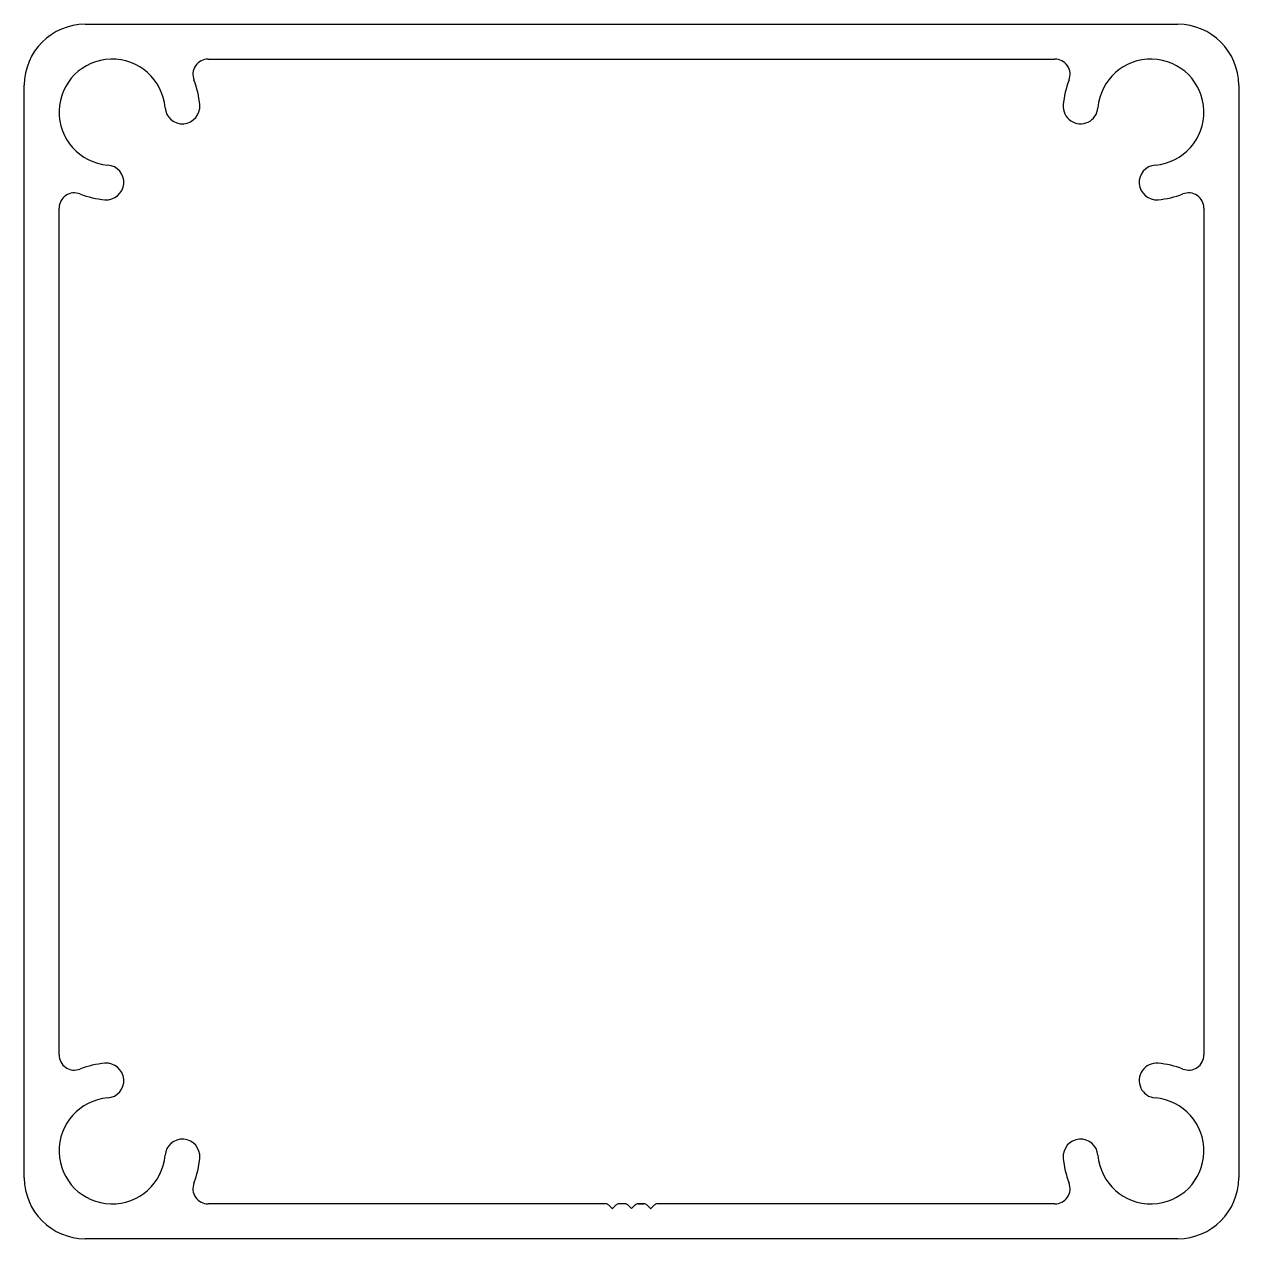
# Model space of a CAD drawing. Header units: inches. Extents: x -29.6 to 33.9, y 0.1 to 63.6.
import ezdxf

# ---------------------------------------------------------------- set-up
doc = ezdxf.new("R2010")
doc.units = ezdxf.units.IN
doc.header["$MEASUREMENT"] = 0

msp = doc.modelspace()

# ---------------------------------------------------------------- linework, layer by layer
at = {"color": 7}
for p, q in [((-26.413, 63.638), (8.507, 63.638)), ((8.507, 63.638), (30.727, 63.638)), ((-19.977, 61.818), (8.507, 61.818)), ((8.507, 61.818), (24.292, 61.818)), ((-29.593, 38.238), (-29.593, 60.458)), ((33.907, 60.458), (33.907, 38.238)), ((-27.773, 23.996), (-27.773, 54.022)), ((32.087, 54.022), (32.087, 38.238)), ((-29.593, 3.318), (-29.593, 38.238)), ((32.087, 38.238), (32.087, 9.753)), ((33.907, 38.238), (33.907, 3.318)), ((-27.773, 9.753), (-27.773, 23.996)), ((0.804, 1.958), (-19.977, 1.958)), ((0.804, 1.958), (0.804, 1.958)), ((0.804, 1.958), (0.804, 1.958)), ((0.804, 1.958), (0.804, 1.958)), ((0.804, 1.958), (0.804, 1.958)), ((0.804, 1.958), (0.804, 1.958)), ((1.804, 1.958), (1.511, 1.958)), ((2.804, 1.958), (2.511, 1.958)), ((2.511, 1.958), (2.804, 1.958)), ((2.804, 1.958), (2.511, 1.958)), ((2.511, 1.958), (2.804, 1.958)), ((2.804, 1.958), (2.511, 1.958)), ((2.511, 1.958), (2.511, 1.958)), ((24.292, 1.958), (3.511, 1.958)), ((3.511, 1.958), (3.511, 1.958)), ((3.511, 1.958), (3.511, 1.958)), ((1.152, 1.714), (0.981, 1.885)), ((1.334, 1.885), (1.163, 1.714)), ((2.152, 1.714), (1.981, 1.885)), ((2.334, 1.885), (2.163, 1.714)), ((3.152, 1.714), (2.981, 1.885)), ((3.334, 1.885), (3.163, 1.714)), ((8.507, 0.138), (-26.413, 0.138)), ((30.727, 0.138), (8.507, 0.138))]:
    msp.add_line(p, q, dxfattribs=at)
for centre, radius, start, end in [((-26.413, 60.458), 3.18, 90, 180), ((30.727, 60.458), 3.18, 0, 90), ((-24.998, 59.043), 2.775, 4.6896, 265.3104), ((-19.977, 61.018), 0.8, 90, 201.47404), ((24.292, 61.018), 0.8, 338.52596, 90), ((29.312, 59.043), 2.775, 274.6896, 175.3104), ((-24.998, 59.043), 4.595, 4.6896, 21.47404), ((29.312, 59.043), 4.595, 158.52596, 175.3104), ((-21.325, 59.344), 0.91, 184.6896, 4.6896), ((25.64, 59.344), 0.91, 175.3104, 355.3104), ((-25.299, 55.37), 0.91, 265.3104, 85.3104), ((29.614, 55.37), 0.91, 94.6896, 274.6896), ((-26.973, 54.022), 0.8, 68.52596, 180), ((-24.998, 59.043), 4.595, 248.52596, 265.3104), ((29.312, 59.043), 4.595, 274.6896, 291.47404), ((31.287, 54.022), 0.8, 360, 111.47404), ((-26.973, 9.753), 0.8, 180, 291.47404), ((31.287, 9.753), 0.8, 248.52596, 0), ((-24.998, 4.733), 4.595, 94.6896, 111.47404), ((-25.299, 8.406), 0.91, 274.6896, 94.6896), ((29.614, 8.406), 0.91, 85.3104, 265.3104), ((29.312, 4.733), 4.595, 68.52596, 85.3104), ((-24.998, 4.733), 2.775, 94.6896, 355.3104), ((29.312, 4.733), 2.775, 184.6896, 85.3104), ((-21.325, 4.432), 0.91, 355.3104, 175.3104), ((25.64, 4.432), 0.91, 4.6896, 184.6896), ((-24.998, 4.733), 4.595, 338.52596, 355.3104), ((29.312, 4.733), 4.595, 184.6896, 201.47404), ((-26.413, 3.318), 3.18, 180, 270), ((30.727, 3.318), 3.18, 270, 360), ((-19.977, 2.758), 0.8, 158.52596, 270), ((24.292, 2.758), 0.8, 270, 21.47404), ((0.804, 1.708), 0.25, 45, 90), ((1.511, 1.708), 0.25, 90, 135), ((1.804, 1.708), 0.25, 45, 90), ((2.511, 1.708), 0.25, 90, 135), ((2.804, 1.708), 0.25, 45, 90), ((3.511, 1.708), 0.25, 90, 135), ((1.157, 1.719), 0.008, 225, 315), ((2.157, 1.719), 0.008, 225, 315), ((3.157, 1.719), 0.008, 225, 315)]:
    msp.add_arc(centre, radius, start, end, dxfattribs=at)

doc.saveas('drawing.dxf')
